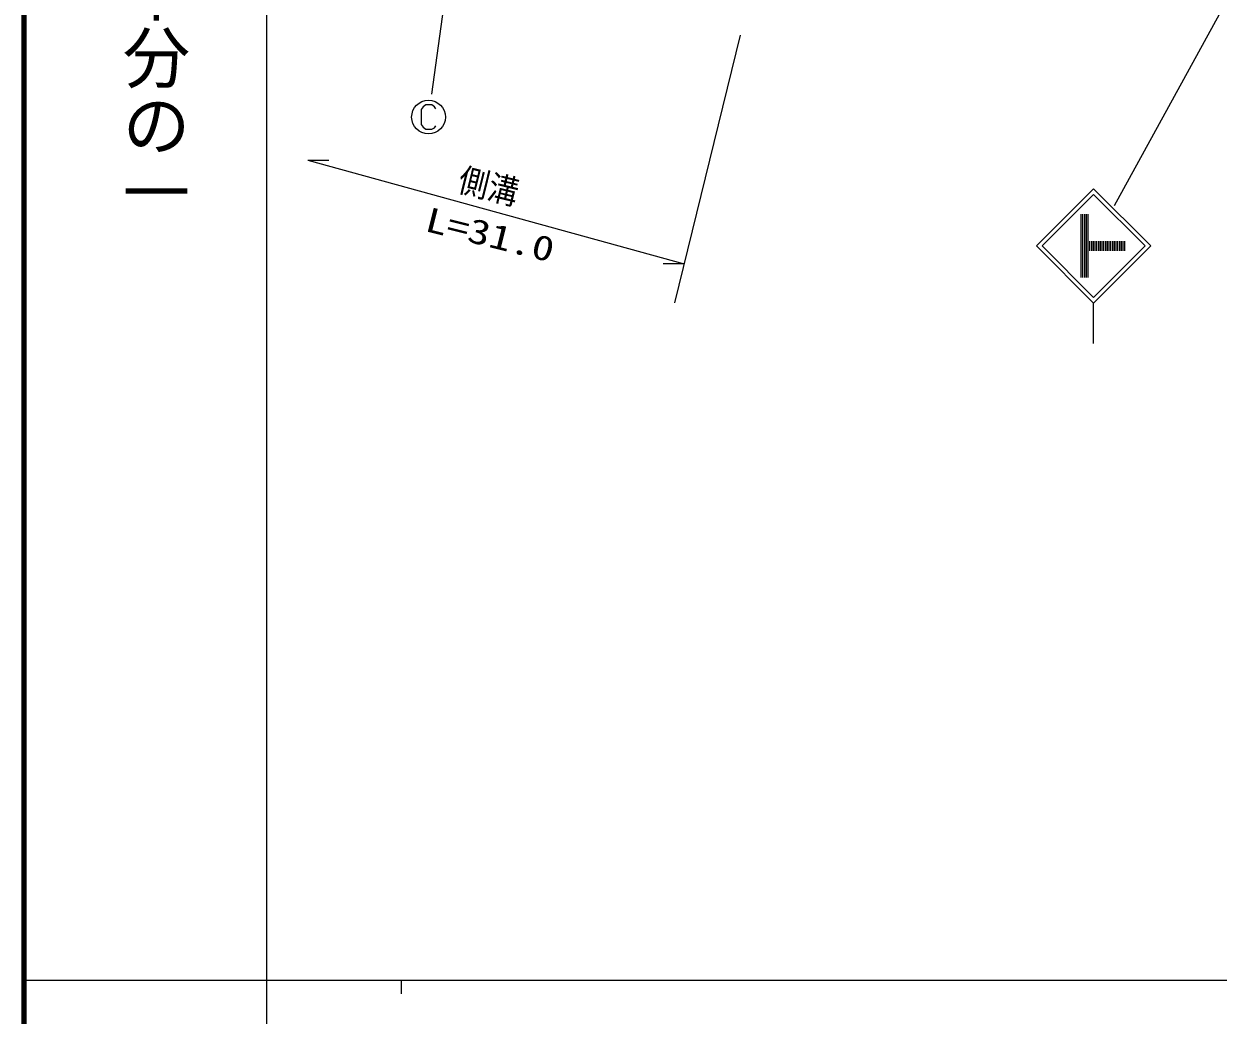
# Model space of a CAD drawing. Units: millimetres, scale not verified. Extents: x 40000 to 680000, y 20000 to 380000.
# Drawn here: x 40000 to 128646, y 202409 to 275990 of the extents above; entities that cross this region are included whole.
import ezdxf
from ezdxf.enums import TextEntityAlignment as Align

# ---------------------------------------------------------------- set-up
doc = ezdxf.new("R2010")
doc.units = ezdxf.units.MM
doc.header["$LTSCALE"] = 1000
for name, color, linetype, lineweight in [('M-BGD-EXST', 7, 'Continuous', 25), ('M-STR-HTXT', 7, 'Continuous', 13), ('M-STR-STRC', 7, 'Continuous', 25), ('M-TTL', 2, 'Continuous', 140), ('M-TTL-BAND', 7, 'Continuous', 25)]:
    doc.layers.add(name, color=color, linetype=linetype, lineweight=lineweight)
doc.styles.add('@ＭＳ ゴシック', font='')
doc.styles.add('ＭＳ ゴシック', font='')
doc.styles.get('@ＭＳ ゴシック').set_extended_font_data('@MS Gothic')
doc.styles.get('ＭＳ ゴシック').set_extended_font_data('MS Gothic')

msp = doc.modelspace()

# ---------------------------------------------------------------- linework, layer by layer
at = {"layer": 'M-BGD-EXST'}
for p, q in [((73028, 291054), (70260, 270773)), ((69634, 269823), (69484, 269623)), ((69484, 269623), (69484, 268523)), ((69834, 269973), (69634, 269823)), ((70284, 269973), (69834, 269973)), ((70484, 269823), (70284, 269973)), ((70584, 269673), (70484, 269823)), ((69484, 268523), (69634, 268323)), ((69634, 268323), (69834, 268173)), ((69834, 268173), (70284, 268173)), ((70284, 268173), (70484, 268273)), ((70484, 268273), (70584, 268423))]:
    msp.add_line(p, q, dxfattribs=at)
msp.add_circle((70034, 269073), 1250, dxfattribs=at)
at = {"layer": 'M-STR-HTXT'}
for p, q in [((93173, 275163), (88298, 255290)), ((61074, 265867), (62632, 265874)), ((61074, 265867), (89006, 258178)), ((89006, 258178), (87449, 258172))]:
    msp.add_line(p, q, dxfattribs=at)
at = {"layer": 'M-STR-STRC'}
for p, q in [((135261, 288584), (120937, 262494)), ((115160, 259505), (119402, 263748)), ((119402, 263323), (115584, 259505)), ((119402, 263748), (123645, 259505)), ((123221, 259505), (119402, 263323)), ((118482, 257155), (118482, 261855)), ((118612, 257155), (118612, 261855)), ((118742, 257155), (118742, 261855)), ((118872, 257155), (118872, 261855)), ((119002, 257155), (119002, 261855)), ((119132, 259155), (119132, 259855)), ((119262, 259155), (119262, 259855)), ((119392, 259155), (119392, 259855)), ((119522, 259155), (119522, 259855)), ((119652, 259155), (119652, 259855)), ((119782, 259155), (119782, 259855)), ((119912, 259155), (119912, 259855)), ((120042, 259155), (120042, 259855)), ((120172, 259155), (120172, 259855)), ((120302, 259155), (120302, 259855)), ((120432, 259155), (120432, 259855)), ((120562, 259155), (120562, 259855)), ((120692, 259155), (120692, 259855)), ((120822, 259155), (120822, 259855)), ((120952, 259155), (120952, 259855)), ((121082, 259155), (121082, 259855)), ((121212, 259155), (121212, 259855)), ((121342, 259155), (121342, 259855)), ((121472, 259155), (121472, 259855)), ((121602, 259155), (121602, 259855)), ((121732, 259155), (121732, 259855)), ((119402, 255262), (115160, 259505)), ((115584, 259505), (119402, 255686)), ((119402, 255686), (123221, 259505)), ((123645, 259505), (119402, 255262)), ((119402, 252262), (119402, 255262))]:
    msp.add_line(p, q, dxfattribs=at)
at = {"layer": 'M-TTL'}
msp.add_line((40000, 380000), (40000, 20000), dxfattribs=at)
at = {"layer": 'M-TTL-BAND'}
for p, q in [((58000, 370000), (58000, 20000)), ((40000, 205000), (579000, 205000)), ((68000, 205000), (68000, 204000))]:
    msp.add_line(p, q, dxfattribs=at)

# ---------------------------------------------------------------- texts
at = {"layer": 'M-STR-HTXT', "style": 'ＭＳ ゴシック'}
for s, rotation, width, p in [('側溝', 346.1, 0.9, (71974, 263063)), ('L=31.0', 346, 1.3, (69537, 260100))]:
    msp.add_text(s, height=1833, rotation=rotation, dxfattribs=dict(at, width=width)).set_placement(p, align=Align.BOTTOM_LEFT)
at = {"layer": 'M-TTL-BAND', "style": '@ＭＳ ゴシック'}
msp.add_text('縮尺千分の一', height=3666, rotation=270, dxfattribs=at).set_placement((49777, 261030), align=Align.MIDDLE_RIGHT)

doc.saveas('drawing.dxf')
